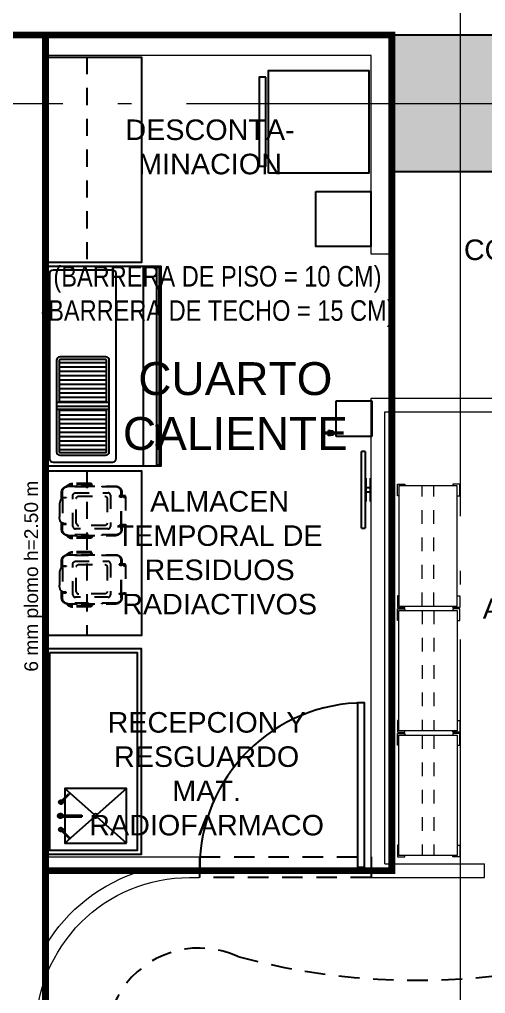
# Model space of a CAD drawing. Header units: metres. Extents: x -22 to 564, y 0 to 143.
# Drawn here: x 203.62 to 207.02, y 42.48 to 49.59 of the extents above; entities that cross this region are included whole.
import ezdxf

# ---------------------------------------------------------------- set-up
doc = ezdxf.new("R2010")
doc.units = ezdxf.units.M
for name, pattern in [('EJES630', [6.3, 5.5, -0.4, 0, -0.4]), ('XREF 2N NEURO-ONCOLOGIA$0$DASHED2', [0.375, 0.25, -0.125]), ('XREF 2N NEURO-ONCOLOGIA$0$HIDDE150', [0.24, 0.15, -0.09]), ('XREF 2N NEURO-ONCOLOGIA$0$HIDDEN2', [0.1875, 0.125, -0.0625]), ('XREF 2N NEURO-ONCOLOGIA$0$PDF_IMPORT', [1, 0.8, -0.2])]:
    doc.linetypes.add(name, pattern=pattern)
doc.layers.add('EJES', color=11, linetype='EJES630', lineweight=0)
doc.layers.add('XREF 2N NEURO-ONCOLOGIA$0$MUROS DE TABLAROCA', color=150, linetype='Continuous', lineweight=13)
for name, color, linetype in [('TEXTO', 7, 'Continuous'), ('XREF 2N NEURO-ONCOLOGIA$0$-CG-M-WALL', 7, 'Continuous'), ('XREF 2N NEURO-ONCOLOGIA$0$COLUMNAS', 6, 'Continuous'), ('XREF 2N NEURO-ONCOLOGIA$0$LOSA BLINDADA', 20, 'XREF 2N NEURO-ONCOLOGIA$0$DASHED2'), ('XREF 2N NEURO-ONCOLOGIA$0$MOBILIARIO', 161, 'Continuous'), ('XREF 2N NEURO-ONCOLOGIA$0$Mobiliario Fijo', 40, 'Continuous'), ('XREF 2N NEURO-ONCOLOGIA$0$MUROS CON PROTECCION PLOMO', 5, 'Continuous'), ('XREF 2N NEURO-ONCOLOGIA$0$PLAFONES', 20, 'XREF 2N NEURO-ONCOLOGIA$0$HIDDE150'), ('XREF 2N NEURO-ONCOLOGIA$0$PROYECCIÓN', 252, 'XREF 2N NEURO-ONCOLOGIA$0$HIDDE150'), ('XREF 2N NEURO-ONCOLOGIA$0$PUERTAS', 253, 'Continuous')]:
    doc.layers.add(name, color=color, linetype=linetype)
doc.styles.add('100 LOCALES 25', font='arial.ttf', dxfattribs={"height": 0.25})
pattern_1 = [(360, (-9.845125, 12.227153), (4e-17, 0.03175), [])]

# ---------------------------------------------------------------- blocks, each defined once
blk = doc.blocks.new('XREF 2N NEURO-ONCOLOGIA$0$C-1')
at = {"layer": 'XREF 2N NEURO-ONCOLOGIA$0$-CG-M-WALL', "true_color": 0x636466}
h = blk.add_hatch(color=251, dxfattribs=at)
h.dxf.hatch_style = 1
h.paths.add_polyline_path([(-0.5, -0.5), (-0.5, 0.5), (0.5, 0.5), (0.5, -0.5)])
blk.add_lwpolyline([(-0.5, -0.5), (-0.5, 0.5), (0.5, 0.5), (0.5, -0.5)], close=True)
blk = doc.blocks.new('XREF 2N NEURO-ONCOLOGIA$0$AQG-07$0$AXMESAA150RFLCB')
at = {"layer": 'XREF 2N NEURO-ONCOLOGIA$0$Mobiliario Fijo', "linetype": 'Continuous'}
for p, q in [((1.1208, 0.5927), (1.0577, 0.5295)), ((1.125, 0.5885), (1.0619, 0.5253)), ((1.226, 0.5972), (1.214, 0.5972)), ((1.214, 0.5972), (1.214, 0.4355)), ((1.226, 0.5972), (1.226, 0.4355)), ((1.315, 0.5885), (1.3781, 0.5253)), ((1.3192, 0.5927), (1.3823, 0.5295)), ((1.3823, 0.5295), (1.3781, 0.5253))]:
    blk.add_line(p, q, dxfattribs=at)
at = {"layer": 'XREF 2N NEURO-ONCOLOGIA$0$Mobiliario Fijo'}
for p, q in [((1.1208, 0.5927), (1.125, 0.5885)), ((1.315, 0.5885), (1.3192, 0.5927)), ((1.2104, 0.3458), (1.02, 0.56)), ((1.0577, 0.5295), (1.0619, 0.5253)), ((1.2296, 0.3458), (1.42, 0.56)), ((1.214, 0.4355), (1.226, 0.4355)), ((1.02, 0.11), (1.2104, 0.3242)), ((1.42, 0.11), (1.2296, 0.3242))]:
    blk.add_line(p, q, dxfattribs=at)
for points in [[(0, 0.7), (1.5, 0.7), (1.5, 0), (0, 0)], [(0.03, 0.67), (1.47, 0.67), (1.47, 0.03), (0.03, 0.03)], [(1.42, 0.11), (1.02, 0.11), (1.02, 0.56), (1.42, 0.56)]]:
    blk.add_lwpolyline(points, close=True, dxfattribs=at)
blk.add_circle((1.22, 0.335), 0.0145, dxfattribs=at)
at = {"layer": 'XREF 2N NEURO-ONCOLOGIA$0$Mobiliario Fijo', "linetype": 'Continuous'}
for centre, radius, start, end in [((1.12, 0.5877), 0.0144, 237.0738, 213.0244), ((1.22, 0.5913), 0.018, 289.47122, 250.52878), ((1.32, 0.5877), 0.0144, 326.9756, 302.9262)]:
    blk.add_arc(centre, radius, start, end, dxfattribs=at)
blk = doc.blocks.new('XREF 2N NEURO-ONCOLOGIA$0$A$C71886e32')
h = blk.add_hatch()
h.set_pattern_fill('LINE', color=256, scale=0.01, angle=-360, style=0)
h.set_pattern_definition(pattern_1)
h.paths.add_polyline_path([(-0.385, 0.625, 0.414214), (-0.39, 0.63), (-0.725, 0.63, 0.414214), (-0.73, 0.625), (-0.73, 0.3163), (-0.385, 0.3163)])
h = blk.add_hatch()
h.set_pattern_fill('LINE', color=256, scale=0.01, angle=-360, style=0)
h.set_pattern_definition(pattern_1)
h.paths.add_polyline_path([(-0.73, 0.2663), (-0.73, -0.0423, 0.414214), (-0.725, -0.0473), (-0.39, -0.0473, 0.414214), (-0.385, -0.0423), (-0.385, 0.2663)])
for p, q in [((-0.115, 0.73), (-0.115, -0.73)), ((-0.02, -0.73), (-0.02, 0.73)), ((-0.365, 0.3163), (-0.75, 0.3163)), ((-0.75, 0.2913), (-0.365, 0.2913)), ((-0.365, 0.2663), (-0.75, 0.2663))]:
    blk.add_line(p, q)
for points in [[(-0.83, -0.73), (0.01, -0.73), (0.01, 0.73), (-0.83, 0.73)], [(-0.02, 0.57), (-0.005, 0.57), (-0.005, 0.44), (-0.02, 0.44), (-0.02, 0.43), (0.005, 0.43), (0.005, 0.58), (-0.02, 0.58)], [(-0.02, -0.57), (-0.005, -0.57), (-0.005, -0.44), (-0.02, -0.44), (-0.02, -0.43), (0.005, -0.43), (0.005, -0.58), (-0.02, -0.58)]]:
    blk.add_lwpolyline(points, close=True)
for points in [[(-0.02, 0.72), (0, 0.72), (0, 0.58)], [(0, 0.43), (0, -0.43)], [(0, -0.58), (0, -0.72), (-0.02, -0.72)]]:
    blk.add_lwpolyline(points)
for points in [[(-0.775, 0.7), (-0.34, 0.7, -0.414214), (-0.315, 0.675), (-0.315, -0.675, -0.414214), (-0.34, -0.7), (-0.775, -0.7, -0.414214), (-0.8, -0.675), (-0.8, 0.675, -0.414214)], [(-0.725, 0.65), (-0.39, 0.65, -0.414214), (-0.365, 0.625), (-0.365, -0.0423, -0.414214), (-0.39, -0.0673), (-0.725, -0.0673, -0.414214), (-0.75, -0.0423), (-0.75, 0.625, -0.414214)]]:
    blk.add_lwpolyline(points, format="xyb", close=True)
for points in [[(-0.73, 0.3163), (-0.73, 0.625, -0.414214), (-0.725, 0.63), (-0.39, 0.63, -0.414214), (-0.385, 0.625), (-0.385, 0.3163)], [(-0.385, 0.2663), (-0.385, -0.0423, -0.414214), (-0.39, -0.0473), (-0.725, -0.0473, -0.414214), (-0.73, -0.0423), (-0.73, 0.2663)]]:
    blk.add_lwpolyline(points, format="xyb")
blk = doc.blocks.new('XREF 2N NEURO-ONCOLOGIA$0$A$C6dfee2d3')
for p, q in [((-0.295, 0.065), (0.265, 0.065)), ((-0.295, 0.065), (-0.295, 0.04)), ((0.265, 0.04), (-0.295, 0.04)), ((-0.1, 0.035), (-0.1, 0.04)), ((0.07, 0.035), (-0.1, 0.035)), ((-0.1, 0), (0.07, 0)), ((-0.1, -0.005), (-0.1, 0)), ((-0.03, 0.035), (-0.03, 0)), ((0, 0), (0, 0.035)), ((0.07, 0.04), (0.07, 0.035)), ((0.07, 0), (0.07, -0.005)), ((0.265, 0.04), (0.265, 0.065))]:
    blk.add_line(p, q)
blk = doc.blocks.new('XREF 2N NEURO-ONCOLOGIA$0$A$C793b420e')
at = {"linetype": 'XREF 2N NEURO-ONCOLOGIA$0$HIDDEN2', "ltscale": 0.25}
for points in [[(-0.356108, 0.136398), (-0.356108, 0.138938), (-0.356108, 0.14097), (-0.3556, 0.143002), (-0.355092, 0.145034), (-0.354584, 0.147066), (-0.354076, 0.149606), (-0.353568, 0.15113), (-0.352552, 0.153162), (-0.352044, 0.155194), (-0.351028, 0.157226), (-0.350012, 0.15875), (-0.348488, 0.160782), (-0.347472, 0.162306), (-0.346456, 0.16383), (-0.344932, 0.165862), (-0.343408, 0.166878), (-0.341884, 0.168402), (-0.34036, 0.169926), (-0.338836, 0.17145), (-0.337312, 0.172466), (-0.33528, 0.173482), (-0.333756, 0.174498), (-0.331724, 0.175514), (-0.329692, 0.17653), (-0.32766, 0.177038), (-0.325628, 0.178054), (-0.323596, 0.178562), (-0.321564, 0.17907), (-0.319532, 0.17907), (-0.3175, 0.179578), (-0.31496, 0.179578), (-0.312928, 0.179578)], [(-0.312928, 0.174498), (-0.31496, 0.174498), (-0.316992, 0.174498), (-0.319024, 0.17399), (-0.321056, 0.173482), (-0.323088, 0.173482), (-0.324612, 0.172466), (-0.326644, 0.171958), (-0.328676, 0.17145), (-0.3302, 0.170434), (-0.331724, 0.169926), (-0.333756, 0.16891), (-0.33528, 0.167894), (-0.336804, 0.16637), (-0.338328, 0.165354), (-0.339852, 0.164338), (-0.340868, 0.162814), (-0.342392, 0.16129), (-0.343408, 0.160274), (-0.344932, 0.15875), (-0.345948, 0.157226), (-0.346964, 0.155194), (-0.34798, 0.15367), (-0.348996, 0.152146), (-0.349504, 0.150114), (-0.350012, 0.14859), (-0.351028, 0.146558), (-0.351536, 0.144526), (-0.352044, 0.143002), (-0.352044, 0.14097), (-0.352552, 0.138938), (-0.352552, 0.136906), (-0.352552, 0.134874)], [(-0.321056, 0.17907), (-0.319532, 0.180086), (-0.318516, 0.18161), (-0.3175, 0.182626), (-0.316484, 0.183642), (-0.315468, 0.185166), (-0.313944, 0.186182), (-0.312928, 0.187198), (-0.311404, 0.188214), (-0.310388, 0.18923), (-0.308864, 0.190246), (-0.30734, 0.190754), (-0.306324, 0.19177), (-0.3048, 0.192786), (-0.303276, 0.193294), (-0.301752, 0.19431), (-0.300736, 0.194818), (-0.299212, 0.195326), (-0.297688, 0.196342), (-0.296164, 0.19685), (-0.29464, 0.197358), (-0.293116, 0.197866), (-0.291592, 0.198374), (-0.290068, 0.198882), (-0.288544, 0.198882), (-0.286512, 0.19939), (-0.284988, 0.199898), (-0.283464, 0.199898), (-0.28194, 0.199898), (-0.280416, 0.200406), (-0.278384, 0.200406), (-0.27686, 0.200406), (-0.275336, 0.200406)], [(-0.312928, 0.179578), (-0.242316, 0.179578)], [(0.039624, 0.174498), (-0.312928, 0.174498)], [(-0.275336, 0.193294), (-0.277876, 0.193294), (-0.280416, 0.193294), (-0.282448, 0.192786), (-0.284988, 0.192786), (-0.287528, 0.192278), (-0.28956, 0.191262), (-0.2921, 0.190754), (-0.294132, 0.189738), (-0.296672, 0.18923), (-0.298704, 0.188214), (-0.300736, 0.18669), (-0.302768, 0.185674), (-0.3048, 0.18415), (-0.306832, 0.183134), (-0.308864, 0.18161), (-0.310388, 0.179578)], [(-0.14732, 0.200406), (-0.275336, 0.200406)], [(-0.14732, 0.193294), (-0.275336, 0.193294)], [(-0.247396, 0.179578), (-0.247396, 0.174498)], [(-0.247396, 0.17653), (-0.242316, 0.17653)], [(-0.242316, 0.17653), (-0.242316, 0.179578)], [(-0.214376, 0.179578), (-0.058928, 0.179578)], [(-0.214376, 0.17653), (-0.214376, 0.179578)], [(-0.209296, 0.17653), (-0.214376, 0.17653)], [(-0.209296, 0.179578), (-0.209296, 0.174498)], [(-0.133096, 0.18669), (-0.133604, 0.18923), (-0.134112, 0.19177), (-0.135636, 0.19431), (-0.13716, 0.196342), (-0.139192, 0.197866), (-0.141732, 0.19939), (-0.144272, 0.200406), (-0.14732, 0.200406)], [(-0.14732, 0.193294), (-0.145796, 0.193294), (-0.144272, 0.192786), (-0.14224, 0.19177), (-0.140716, 0.18923), (-0.140208, 0.188214), (-0.140208, 0.18669)], [(-0.140208, 0.179578), (-0.140208, 0.18669)], [(-0.133096, 0.179578), (-0.133096, 0.18669)], [(-0.064008, 0.179578), (-0.064008, 0.174498)], [(-0.064008, 0.17653), (-0.058928, 0.17653)], [(-0.058928, 0.179578), (-0.058928, 0.17653)], [(-0.031496, 0.179578), (0.039624, 0.179578)], [(-0.031496, 0.179578), (-0.031496, 0.17653)], [(-0.031496, 0.17653), (-0.026416, 0.17653)], [(-0.026416, 0.179578), (-0.026416, 0.174498)], [(0.039624, 0.179578), (0.041656, 0.179578), (0.044196, 0.179578), (0.046228, 0.17907), (0.04826, 0.17907), (0.050292, 0.178562), (0.052324, 0.178054), (0.054356, 0.177038), (0.056388, 0.17653), (0.05842, 0.175514), (0.059944, 0.174498), (0.061976, 0.173482), (0.0635, 0.172466), (0.065532, 0.17145), (0.067056, 0.169926), (0.06858, 0.168402), (0.070104, 0.166878), (0.071628, 0.165862), (0.073152, 0.16383), (0.074168, 0.162306), (0.075184, 0.160782), (0.076708, 0.15875), (0.077724, 0.157226), (0.07874, 0.155194), (0.079248, 0.153162), (0.080264, 0.15113), (0.080772, 0.149606), (0.08128, 0.147066), (0.081788, 0.145034), (0.082296, 0.143002), (0.082804, 0.14097), (0.082804, 0.138938), (0.082804, 0.136398)], [(0.079248, 0.134874), (0.079248, 0.136906), (0.079248, 0.138938), (0.07874, 0.14097), (0.07874, 0.143002), (0.078232, 0.144526), (0.077724, 0.146558), (0.076708, 0.14859), (0.0762, 0.150114), (0.075184, 0.152146), (0.074676, 0.15367), (0.07366, 0.155194), (0.072644, 0.157226), (0.071628, 0.15875), (0.070104, 0.160274), (0.069088, 0.16129), (0.067564, 0.162814), (0.066548, 0.164338), (0.065024, 0.165354), (0.0635, 0.16637), (0.061976, 0.167894), (0.060452, 0.16891), (0.05842, 0.169926), (0.056896, 0.170434), (0.054864, 0.17145), (0.05334, 0.171958), (0.051308, 0.172466), (0.049784, 0.173482), (0.047752, 0.173482), (0.04572, 0.17399), (0.043688, 0.174498), (0.041656, 0.174498), (0.039624, 0.174498)], [(-0.352552, 0.087122), (-0.354584, 0.087122), (-0.356616, 0.086614), (-0.35814, 0.08509), (-0.359664, 0.083566), (-0.361696, 0.082042), (-0.36322, 0.079502), (-0.363728, 0.078486), (-0.364236, 0.076962), (-0.365252, 0.075946), (-0.36576, 0.074422), (-0.366268, 0.072898), (-0.366776, 0.071374), (-0.367284, 0.069342), (-0.367792, 0.067818), (-0.3683, 0.065786), (-0.368808, 0.064262), (-0.369316, 0.06223), (-0.369824, 0.060198), (-0.369824, 0.058166), (-0.370332, 0.056134), (-0.370332, 0.054102), (-0.37084, 0.05207), (-0.37084, 0.050038), (-0.37084, 0.047498), (-0.371348, 0.045466), (-0.371348, 0.043434)], [(-0.356108, 0.086614), (-0.356108, 0.136398)], [(-0.352552, 0.134874), (-0.352552, 0.087122)], [(-0.352552, 0.09779), (-0.32258, 0.09779)], [(-0.32258, 0.094234), (-0.352552, 0.094234)], [(-0.352552, 0.087122), (-0.349504, 0.084074)], [(-0.349504, 0.084074), (-0.348996, 0.083058)], [(-0.348996, 0.083058), (-0.348996, -0.083058)], [(-0.32258, 0.09779), (-0.32258, 0.094234)], [(-0.273304, 0.114046), (-0.273304, 0.116078), (-0.272796, 0.117602), (-0.272288, 0.119126), (-0.27178, 0.12065), (-0.271272, 0.122174), (-0.270256, 0.123698), (-0.26924, 0.125222), (-0.268224, 0.126238), (-0.2667, 0.127254), (-0.265684, 0.12827), (-0.26416, 0.129286), (-0.262636, 0.129794), (-0.261112, 0.13081), (-0.259588, 0.13081), (-0.257556, 0.131318), (-0.256032, 0.131318), (-0.017272, 0.131318)], [(-0.273304, -0.114046), (-0.273304, 0.114046)], [(-0.24892, 0.09017), (-0.24892, 0.091694), (-0.248412, 0.093726), (-0.248412, 0.09525), (-0.247396, 0.096774), (-0.246888, 0.098298), (-0.245872, 0.099822), (-0.244856, 0.100838), (-0.24384, 0.102362), (-0.242824, 0.103378), (-0.2413, 0.104394), (-0.239776, 0.104902), (-0.238252, 0.105918), (-0.236728, 0.106426), (-0.235204, 0.106934), (-0.23368, 0.106934), (-0.231648, 0.107442)], [(-0.24892, -0.09017), (-0.24892, 0.09017)], [(-0.231648, 0.107442), (-0.041656, 0.107442)], [(-0.041656, 0.107442), (-0.040132, 0.106934), (-0.0381, 0.106934), (-0.036576, 0.106426), (-0.035052, 0.105918), (-0.033528, 0.104902), (-0.032004, 0.104394), (-0.03048, 0.103378), (-0.029464, 0.102362), (-0.028448, 0.100838), (-0.027432, 0.099822), (-0.026416, 0.098298), (-0.025908, 0.096774), (-0.0254, 0.09525), (-0.024892, 0.093726), (-0.024384, 0.091694), (-0.024384, 0.09017), (-0.024384, -0.09017)], [(0, 0.114046), (-0.000508, 0.116078), (-0.000508, 0.117602), (-0.001016, 0.119126), (-0.001524, 0.12065), (-0.00254, 0.122174), (-0.003048, 0.123698), (-0.004064, 0.125222), (-0.00508, 0.126238), (-0.006604, 0.127254), (-0.00762, 0.12827), (-0.009144, 0.129286), (-0.010668, 0.129794), (-0.012192, 0.13081), (-0.013716, 0.13081), (-0.015748, 0.131318), (-0.017272, 0.131318)], [(0, 0.114046), (0, -0.114046)], [(0.062992, 0.109982), (0.062992, 0.104394)], [(0.110744, 0.109982), (0.062992, 0.109982)], [(0.062992, 0.104394), (0.110744, 0.104394)], [(0.079248, 0.109982), (0.079248, 0.134874)], [(0.079248, -0.104394), (0.079248, 0.104394)], [(0.094996, 0.10287), (0.080772, 0.10287)], [(0.080772, -0.10287), (0.080772, 0.10287)], [(0.082804, 0.136398), (0.082804, 0.109982)], [(0.082804, 0.104394), (0.082804, 0.10287)], [(0.094996, 0.104394), (0.094996, 0.099314)], [(0.094996, 0.099314), (0.107696, 0.099314)], [(0.107696, 0.099314), (0.107696, 0.104394)], [(0.110744, 0.10287), (0.107696, 0.10287)], [(0.110744, 0.104394), (0.110744, 0.109982)], [(0.110744, 0.10287), (0.110744, -0.10287)], [(-0.371348, 0.043434), (-0.371348, -0.042926)], [(-0.352552, -0.087122), (-0.354584, -0.087122), (-0.356616, -0.086106), (-0.35814, -0.08509), (-0.359664, -0.083566), (-0.361696, -0.082042), (-0.36322, -0.079502), (-0.363728, -0.078486), (-0.364236, -0.076962), (-0.365252, -0.075946), (-0.36576, -0.074422), (-0.366268, -0.072898), (-0.366776, -0.071374), (-0.367284, -0.069342), (-0.367792, -0.067818), (-0.3683, -0.065786), (-0.368808, -0.064262), (-0.369316, -0.06223), (-0.369824, -0.060198), (-0.369824, -0.058166), (-0.370332, -0.056134), (-0.370332, -0.054102), (-0.37084, -0.05207), (-0.37084, -0.050038), (-0.37084, -0.047498), (-0.371348, -0.045466), (-0.371348, -0.042926)], [(-0.356108, -0.136398), (-0.356108, -0.086614)], [(-0.312928, -0.179578), (-0.31496, -0.179578), (-0.3175, -0.179578), (-0.319532, -0.17907), (-0.321564, -0.17907), (-0.323596, -0.178562), (-0.325628, -0.177546), (-0.32766, -0.177038), (-0.329692, -0.17653), (-0.331724, -0.175514), (-0.333756, -0.174498), (-0.33528, -0.173482), (-0.337312, -0.172466), (-0.338836, -0.170942), (-0.34036, -0.169926), (-0.341884, -0.168402), (-0.343408, -0.166878), (-0.344932, -0.165354), (-0.346456, -0.16383), (-0.347472, -0.162306), (-0.348488, -0.160782), (-0.350012, -0.15875), (-0.351028, -0.157226), (-0.352044, -0.155194), (-0.352552, -0.153162), (-0.353568, -0.151638), (-0.354076, -0.149606), (-0.354584, -0.147574), (-0.355092, -0.145034), (-0.3556, -0.143002), (-0.356108, -0.14097), (-0.356108, -0.138938), (-0.356108, -0.136398)], [(-0.352552, -0.087122), (-0.349504, -0.084074)], [(-0.352552, -0.087122), (-0.352552, -0.134874)], [(-0.32258, -0.094234), (-0.352552, -0.094234)], [(-0.352552, -0.09779), (-0.32258, -0.09779)], [(-0.352552, -0.134874), (-0.352552, -0.136906), (-0.352552, -0.138938), (-0.352044, -0.14097), (-0.352044, -0.143002), (-0.351536, -0.144526), (-0.351028, -0.146558), (-0.350012, -0.14859), (-0.349504, -0.150114), (-0.348996, -0.152146), (-0.34798, -0.15367), (-0.346964, -0.155194), (-0.345948, -0.157226), (-0.344932, -0.15875), (-0.343408, -0.160274), (-0.342392, -0.16129), (-0.340868, -0.162814), (-0.339852, -0.164338), (-0.338328, -0.165354), (-0.336804, -0.166878), (-0.33528, -0.167894), (-0.333756, -0.16891), (-0.331724, -0.169926), (-0.3302, -0.170434), (-0.328676, -0.17145), (-0.326644, -0.171958), (-0.324612, -0.172974), (-0.323088, -0.173482), (-0.321056, -0.17399), (-0.319024, -0.17399), (-0.316992, -0.174498), (-0.31496, -0.174498), (-0.312928, -0.174498)], [(-0.348996, -0.083058), (-0.349504, -0.084074)], [(-0.32258, -0.09779), (-0.32258, -0.094234)], [(-0.273304, -0.114046), (-0.273304, -0.116078), (-0.272796, -0.117602), (-0.272288, -0.119126), (-0.27178, -0.12065), (-0.271272, -0.122174), (-0.270256, -0.123698), (-0.26924, -0.125222), (-0.268224, -0.126238), (-0.2667, -0.127254), (-0.265684, -0.12827), (-0.26416, -0.129286), (-0.262636, -0.129794), (-0.261112, -0.130302), (-0.259588, -0.13081), (-0.257556, -0.131318), (-0.256032, -0.131318)], [(-0.017272, -0.131318), (-0.256032, -0.131318)], [(-0.24892, -0.09017), (-0.24892, -0.091694), (-0.248412, -0.093218), (-0.248412, -0.09525), (-0.247396, -0.096774), (-0.246888, -0.098298), (-0.245872, -0.099314), (-0.244856, -0.100838), (-0.24384, -0.102362), (-0.242824, -0.103378), (-0.2413, -0.104394), (-0.239776, -0.104902), (-0.238252, -0.105918), (-0.236728, -0.106426), (-0.235204, -0.106934), (-0.23368, -0.106934), (-0.231648, -0.106934)], [(-0.024384, -0.09017), (-0.024384, -0.091694), (-0.024892, -0.093218), (-0.0254, -0.09525), (-0.025908, -0.096774), (-0.026416, -0.098298), (-0.027432, -0.099314), (-0.028448, -0.100838), (-0.029464, -0.102362), (-0.03048, -0.103378), (-0.032004, -0.104394), (-0.033528, -0.104902), (-0.035052, -0.105918), (-0.036576, -0.106426), (-0.0381, -0.106934), (-0.040132, -0.106934), (-0.041656, -0.106934), (-0.231648, -0.106934)], [(-0.017272, -0.131318), (-0.015748, -0.131318), (-0.013716, -0.13081), (-0.012192, -0.130302), (-0.010668, -0.129794), (-0.009144, -0.129286), (-0.00762, -0.12827), (-0.006604, -0.127254), (-0.00508, -0.126238), (-0.004064, -0.125222), (-0.003048, -0.123698), (-0.00254, -0.122174), (-0.001524, -0.12065), (-0.001016, -0.119126), (-0.000508, -0.117602), (-0.000508, -0.116078), (0, -0.114046)], [(0.079248, -0.134874), (0.079248, -0.136906), (0.079248, -0.138938), (0.07874, -0.14097), (0.07874, -0.143002), (0.078232, -0.144526), (0.077724, -0.146558), (0.076708, -0.14859), (0.0762, -0.150114), (0.075184, -0.152146), (0.074676, -0.15367), (0.07366, -0.155194), (0.072644, -0.157226), (0.071628, -0.15875), (0.070104, -0.160274), (0.069088, -0.16129), (0.067564, -0.162814), (0.066548, -0.164338), (0.065024, -0.165354), (0.0635, -0.166878), (0.061976, -0.167894), (0.060452, -0.16891), (0.05842, -0.169926), (0.056896, -0.170434), (0.054864, -0.17145), (0.05334, -0.171958), (0.051308, -0.172974), (0.049784, -0.173482), (0.047752, -0.17399), (0.04572, -0.17399), (0.043688, -0.174498), (0.041656, -0.174498), (0.039624, -0.174498)], [(0.082804, -0.136398), (0.082804, -0.138938), (0.082804, -0.14097), (0.082296, -0.143002), (0.081788, -0.145034), (0.08128, -0.147574), (0.080772, -0.149606), (0.080264, -0.151638), (0.079248, -0.153162), (0.07874, -0.155194), (0.077724, -0.157226), (0.076708, -0.15875), (0.075184, -0.160782), (0.074168, -0.162306), (0.073152, -0.16383), (0.071628, -0.165354), (0.070104, -0.166878), (0.06858, -0.168402), (0.067056, -0.169926), (0.065532, -0.170942), (0.0635, -0.172466), (0.061976, -0.173482), (0.059944, -0.174498), (0.05842, -0.175514), (0.056388, -0.17653), (0.054356, -0.177038), (0.052324, -0.177546), (0.050292, -0.178562), (0.04826, -0.17907), (0.046228, -0.17907), (0.044196, -0.179578), (0.041656, -0.179578), (0.039624, -0.179578)], [(0.062992, -0.109474), (0.062992, -0.104394)], [(0.062992, -0.104394), (0.110744, -0.104394)], [(0.110744, -0.109474), (0.062992, -0.109474)], [(0.079248, -0.134874), (0.079248, -0.109474)], [(0.094996, -0.10287), (0.080772, -0.10287)], [(0.082804, -0.10287), (0.082804, -0.104394)], [(0.082804, -0.104394), (0.082804, -0.10287)], [(0.082804, -0.109474), (0.082804, -0.136398)], [(0.094996, -0.099314), (0.107696, -0.099314)], [(0.094996, -0.104394), (0.094996, -0.099314)], [(0.107696, -0.099314), (0.107696, -0.104394)], [(0.110744, -0.10287), (0.107696, -0.10287)], [(0.110744, -0.104394), (0.110744, -0.109474)], [(-0.321056, -0.17907), (-0.319532, -0.180086), (-0.318516, -0.18161), (-0.3175, -0.182626), (-0.316484, -0.183642), (-0.315468, -0.185166), (-0.313944, -0.186182), (-0.312928, -0.187198), (-0.311404, -0.188214), (-0.310388, -0.18923), (-0.308864, -0.189738), (-0.30734, -0.190754), (-0.306324, -0.19177), (-0.3048, -0.192786), (-0.303276, -0.193294), (-0.301752, -0.19431), (-0.300736, -0.194818), (-0.299212, -0.195326), (-0.297688, -0.195834), (-0.296164, -0.19685), (-0.29464, -0.197358), (-0.293116, -0.197866), (-0.291592, -0.198374), (-0.290068, -0.198374), (-0.288544, -0.198882), (-0.286512, -0.19939), (-0.284988, -0.19939), (-0.283464, -0.199898), (-0.28194, -0.199898), (-0.280416, -0.200406), (-0.278384, -0.200406), (-0.27686, -0.200406), (-0.275336, -0.200406)], [(0.039624, -0.174498), (-0.312928, -0.174498)], [(-0.312928, -0.179578), (-0.242316, -0.179578)], [(-0.275336, -0.193294), (-0.277876, -0.193294), (-0.280416, -0.193294), (-0.282448, -0.192786), (-0.284988, -0.192786), (-0.287528, -0.192278), (-0.28956, -0.191262), (-0.2921, -0.190754), (-0.294132, -0.189738), (-0.296672, -0.188722), (-0.298704, -0.187706), (-0.300736, -0.18669), (-0.302768, -0.185674), (-0.3048, -0.18415), (-0.306832, -0.182626), (-0.308864, -0.181102), (-0.310388, -0.179578)], [(-0.14732, -0.193294), (-0.275336, -0.193294)], [(-0.14732, -0.200406), (-0.275336, -0.200406)], [(-0.247396, -0.179578), (-0.247396, -0.174498)], [(-0.247396, -0.176022), (-0.242316, -0.176022)], [(-0.242316, -0.176022), (-0.242316, -0.179578)], [(-0.209296, -0.176022), (-0.214376, -0.176022)], [(-0.214376, -0.176022), (-0.214376, -0.179578)], [(-0.214376, -0.179578), (-0.058928, -0.179578)], [(-0.209296, -0.179578), (-0.209296, -0.174498)], [(-0.133096, -0.18669), (-0.133604, -0.18923), (-0.134112, -0.19177), (-0.135636, -0.19431), (-0.13716, -0.196342), (-0.139192, -0.197866), (-0.141732, -0.19939), (-0.144272, -0.199898), (-0.14732, -0.200406)], [(-0.14732, -0.193294), (-0.145796, -0.193294), (-0.144272, -0.192786), (-0.14224, -0.191262), (-0.140716, -0.18923), (-0.140208, -0.18669)], [(-0.140208, -0.179578), (-0.140208, -0.18669)], [(-0.133096, -0.179578), (-0.133096, -0.18669)], [(-0.064008, -0.179578), (-0.064008, -0.174498)], [(-0.064008, -0.176022), (-0.058928, -0.176022)], [(-0.058928, -0.179578), (-0.058928, -0.176022)], [(-0.031496, -0.179578), (-0.031496, -0.176022)], [(-0.031496, -0.176022), (-0.026416, -0.176022)], [(-0.031496, -0.179578), (0.039624, -0.179578)], [(-0.026416, -0.179578), (-0.026416, -0.174498)]]:
    blk.add_lwpolyline(points, dxfattribs=at)
blk = doc.blocks.new('XREF 2N NEURO-ONCOLOGIA$0$A$Ce8e868ac')
at = {"layer": 'XREF 2N NEURO-ONCOLOGIA$0$MOBILIARIO', "lineweight": 0}
for points in [[(0.3289, 0.1603), (0.3078, 0.1603), (0.3077, 0.2449), (0.3607, 0.2449), (0.3607, 0.2343)], [(0.7522, 0.1603), (0.7628, 0.1603), (0.7628, 0.245), (0.7099, 0.245), (0.7099, 0.2344)], [(0.329, -0.57), (0.3079, -0.57), (0.3079, -0.6546), (0.3608, -0.6546), (0.3608, -0.644)], [(0.7523, -0.5699), (0.7629, -0.5699), (0.7629, -0.6546), (0.71, -0.6546), (0.71, -0.644)]]:
    blk.add_lwpolyline(points, dxfattribs=at)
blk.add_lwpolyline([(0.3289, 0.2343), (0.7522, 0.2344), (0.7523, -0.644), (0.329, -0.644)], close=True, dxfattribs=at)
at = {"layer": 'XREF 2N NEURO-ONCOLOGIA$0$MOBILIARIO', "linetype": 'XREF 2N NEURO-ONCOLOGIA$0$PDF_IMPORT', "lineweight": 0, "ltscale": 0.031748}
for points in [[(0.4984, -0.644), (0.4982, 0.2344)], [(0.583, -0.644), (0.5829, 0.2344)]]:
    blk.add_lwpolyline(points, dxfattribs=at)
blk = doc.blocks.new('XREF 2N NEURO-ONCOLOGIA$0$BOSANPED')
for p, q in [((-0.13, -0.13), (-0.13, 0.13)), ((-0.13, 0.13), (0.13, 0.13)), ((0.13, 0.13), (0.13, -0.13)), ((0.13, 0.1108), (0.145, 0.1108)), ((0.13, 0.1008), (0.145, 0.1008)), ((0.145, 0.1108), (0.155, 0.1208)), ((0.145, 0.1108), (0.145, 0.1008)), ((0.145, 0.1008), (0.155, 0.0908)), ((0.155, 0.1208), (0.185, 0.1258)), ((0.155, 0.1208), (0.155, 0.0908)), ((0.155, 0.0908), (0.185, 0.0858)), ((0.158, 0.1213), (0.158, 0.0903)), ((0.161, 0.1218), (0.161, 0.0898)), ((0.164, 0.1223), (0.164, 0.0893)), ((0.167, 0.1228), (0.167, 0.0888)), ((0.17, 0.1233), (0.17, 0.0883)), ((0.173, 0.1238), (0.173, 0.0878)), ((0.176, 0.1243), (0.176, 0.0873)), ((0.179, 0.1248), (0.179, 0.0868)), ((0.182, 0.1253), (0.182, 0.0863)), ((0.185, 0.1258), (0.185, 0.0858)), ((0.13, -0.13), (-0.13, -0.13))]:
    blk.add_line(p, q)
blk = doc.blocks.new('XREF 2N NEURO-ONCOLOGIA$0$REFRI')
for points in [[(0.375, -0.73), (-0.375, -0.73), (-0.375, 0), (0.375, 0)], [(-0.325, -0.75), (-0.325, -0.8), (0.325, -0.8), (0.325, -0.75)]]:
    blk.add_lwpolyline(points, close=True)
blk = doc.blocks.new('XREF 2N NEURO-ONCOLOGIA')
at = {"layer": 'XREF 2N NEURO-ONCOLOGIA$0$LOSA BLINDADA', "const_width": 0.05}
for points in [[(8.7639, 48.3588), (16.0239, 48.3588), (16.0239, 43.2319), (8.7639, 43.2319)], [(9.9244, 43.2319), (16.0239, 43.2319), (16.0239, 40.7076), (9.9244, 40.7076)]]:
    blk.add_lwpolyline(points, close=True, dxfattribs=at)
at = {"layer": 'XREF 2N NEURO-ONCOLOGIA$0$MOBILIARIO', "elevation": 0}
for points in [[(11.6417, 43.2319), (12.8417, 43.2319), (12.8417, 42.5319), (11.6417, 42.5319)], [(14.362, 43.2319), (15.862, 43.2319), (15.862, 42.5319), (14.362, 42.5319)]]:
    blk.add_lwpolyline(points, close=True, dxfattribs=at)
at = {"layer": 'XREF 2N NEURO-ONCOLOGIA$0$MOBILIARIO', "linetype": 'XREF 2N NEURO-ONCOLOGIA$0$HIDDEN2', "elevation": 0}
for points in [[(11.6417, 43.2319), (12.8417, 43.2319), (12.8417, 42.9319), (11.6417, 42.9319)], [(14.362, 43.2319), (15.862, 43.2319), (15.862, 42.9319), (14.362, 42.9319)]]:
    blk.add_lwpolyline(points, close=True, dxfattribs=at)
at = {"layer": 'XREF 2N NEURO-ONCOLOGIA$0$MOBILIARIO'}
blk.add_lwpolyline([(14.88, 41.2615), (14.88, 40.8615), (14.48, 40.8615), (14.48, 41.2615)], close=True, dxfattribs=at)
at = {"layer": 'XREF 2N NEURO-ONCOLOGIA$0$MUROS CON PROTECCION PLOMO'}
for p, q in [((16.0239, 43.2319), (16.0239, 48.0376)), ((9.3751, 43.2319), (16.0239, 43.2319))]:
    blk.add_line(p, q, dxfattribs=at)
at = {"layer": 'XREF 2N NEURO-ONCOLOGIA$0$MUROS DE TABLAROCA'}
for p, q in [((9.9244, 43.2319), (9.9241, 42.5271)), ((10.0244, 43.2319), (10.0239, 42.1076)), ((15.8739, 40.8576), (15.8739, 43.2319)), ((16.0239, 40.7076), (16.0239, 43.2319)), ((9.8739, 42.1076), (9.8739, 42.1119)), ((10.0239, 42.1076), (9.8739, 42.1076)), ((9.8739, 40.8576, 0), (9.8739, 40.0329)), ((9.8739, 40.8576), (13.3739, 40.8576)), ((13.3739, 40.8576), (13.374, 38.4082)), ((14.4239, 40.7076, 0), (14.4239, 40.8576, 0)), ((14.4239, 40.8576, 0), (15.8739, 40.8576)), ((9.9739, 40.7576), (9.9739, 40.0329)), ((9.9739, 40.7576), (13.2739, 40.7576)), ((13.2739, 40.7576), (13.274, 38.4081)), ((14.4239, 40.7076, 0), (16.0239, 40.7076)), ((9.8739, 40.0329), (9.9739, 40.0329))]:
    blk.add_line(p, q, dxfattribs=at)
for points in [[(6.7752, 43.3019), (8.7539, 43.3019, -0.414214), (9.8739, 42.1819), (9.8739, 42.1119)], [(9.3751, 43.2319, -0.189662), (9.9241, 42.5271, -0.189662)]]:
    blk.add_lwpolyline(points, format="xyb", dxfattribs=at)
at = {"layer": 'XREF 2N NEURO-ONCOLOGIA$0$PLAFONES'}
for centre, radius, start, end in [((8.6839, 42.1119), 0.675, 335.23126, 204.76874), ((14.1234, 40.5242), 4.9999, 164.87062, 196.44282)]:
    blk.add_arc(centre, radius, start, end, dxfattribs=at)
at = {"layer": 'XREF 2N NEURO-ONCOLOGIA$0$PROYECCIÓN', "elevation": 0}
blk.add_lwpolyline([(10.0239, 42.1076), (10.0239, 40.8576), (9.8739, 40.8576), (9.8739, 42.1076)], close=True, dxfattribs=at)
at = {"layer": 'XREF 2N NEURO-ONCOLOGIA$0$PUERTAS'}
blk.add_lwpolyline([(11.1489, 40.9076), (11.1489, 40.9576), (9.9489, 40.9576), (9.9489, 40.9076), (11.1489, 40.9076, 0.414214), (9.9489, 42.1076)], format="xyb", dxfattribs=at)
at = {"layer": 'XREF 2N NEURO-ONCOLOGIA$0$COLUMNAS'}
blk.add_blockref('XREF 2N NEURO-ONCOLOGIA$0$C-1', (15.5239, 40.2076, 0), dxfattribs=at)
at = {"layer": 'XREF 2N NEURO-ONCOLOGIA$0$MOBILIARIO'}
for name, p, rotation in [('XREF 2N NEURO-ONCOLOGIA$0$A$C793b420e', (12.0507, 42.7585), 270), ('XREF 2N NEURO-ONCOLOGIA$0$A$C793b420e', (12.5503, 42.7585), 270), ('XREF 2N NEURO-ONCOLOGIA$0$REFRI', (15.3904, 40.8752), 180), ('XREF 2N NEURO-ONCOLOGIA$0$BOSANPED', (13.2225, 40.9829), 89.99999999999999), ('XREF 2N NEURO-ONCOLOGIA$0$A$Ce8e868ac', (10.2698, 39.903, 0), 89.98352297605213), ('XREF 2N NEURO-ONCOLOGIA$0$A$Ce8e868ac', (11.1796, 39.903, 0), 89.98352297605213)]:
    blk.add_blockref(name, p, dxfattribs=dict(at, rotation=rotation))
blk.add_blockref('XREF 2N NEURO-ONCOLOGIA$0$A$C6dfee2d3', (12.7189, 40.8626, 0), dxfattribs=at)
at = {"layer": 'XREF 2N NEURO-ONCOLOGIA$0$MOBILIARIO', "xscale": -1, "rotation": 270.0164770239479}
blk.add_blockref('XREF 2N NEURO-ONCOLOGIA$0$A$Ce8e868ac', (12.4994, 39.903, 0), dxfattribs=at)
at = {"layer": 'XREF 2N NEURO-ONCOLOGIA$0$Mobiliario Fijo', "xscale": -1.000021560058902, "yscale": 1.000021560058902, "zscale": 1.000021560058902}
blk.add_blockref('XREF 2N NEURO-ONCOLOGIA$0$AQG-07$0$AXMESAA150RFLCB', (11.5442, 42.532), dxfattribs=at)
at = {"layer": 'XREF 2N NEURO-ONCOLOGIA$0$Mobiliario Fijo', "xscale": -1, "rotation": 90}
blk.add_blockref('XREF 2N NEURO-ONCOLOGIA$0$A$C71886e32', (13.6067, 42.4019, 0), dxfattribs=at)

msp = doc.modelspace()

# ---------------------------------------------------------------- block references
at = {"rotation": 90}
msp.add_blockref('XREF 2N NEURO-ONCOLOGIA', (247.0412, 33.4511), dxfattribs=at)

# ---------------------------------------------------------------- next in the draw order: linework, layer by layer
at = {"layer": 'EJES'}
for p, q in [((206.8336, 33.1628), (206.8336, 58.5478)), ((192.036, 48.9751), (248.8132, 48.9751))]:
    msp.add_line(p, q, dxfattribs=at)

# ---------------------------------------------------------------- next in the draw order: texts
at = {"layer": 'TEXTO', "attachment_point": 1, "style": '100 LOCALES 25'}
for s, insert, char_height, width in [('\\pxqc;DESCONTA-\\PMINACION', (204.1162, 48.8579, 0), 0.15, 1.785007), ('\\pxqc;CONTENEDOR BLINDADO', (206.712, 47.9819, 0), 0.15, 1.785007), ('\\pxqc;CUARTO CALIENTE', (204.3557, 47.0866, 0), 0.24, 1.674895), ('\\pxqc;ALMACEN TEMPORAL DE RESIDUOS RADIACTIVOS', (204.1858, 46.1458, 0), 0.15, 1.785007), ('\\pxqc;ALMACEN LIMPIO', (206.6654, 45.3639, 0), 0.15, 1.674895), ('\\pxqc;RECEPCION Y RESGUARDO MAT. RADIOFARMACO', (204.0911, 44.5326, 0), 0.15, 1.785007)]:
    msp.add_mtext(s, dxfattribs=dict(at, insert=insert, char_height=char_height, width=width))
at = {"layer": 'TEXTO', "color": 0, "insert": (205.0627, 47.7884, 0), "char_height": 0.15, "width": 4.171281, "attachment_point": 2, "style": '100 LOCALES 25'}
msp.add_mtext('{\\fArial Narrow|b0|i0|c0|p34;(BARRERA DE PISO = 10 CM)\\P(BARRERA DE TECHO = 15 CM)}', dxfattribs=at)
at = {"layer": 'TEXTO', "color": 0, "insert": (203.7849, 44.8277, 0), "char_height": 0.1, "width": 1.561863, "attachment_point": 7, "rotation": 90, "style": '100 LOCALES 25'}
msp.add_mtext('6 mm plomo h=2.50 m', dxfattribs=at)

doc.saveas('drawing.dxf')
